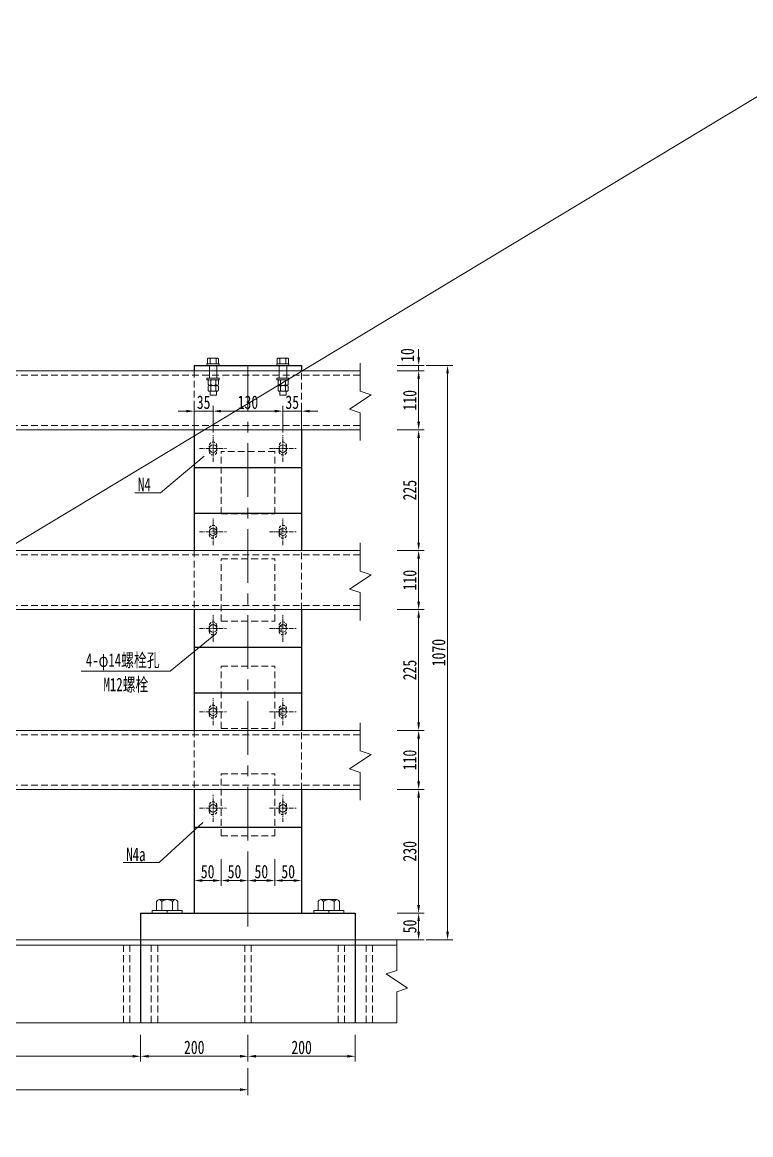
# Model space of a CAD drawing. Extents: x 98573 to 114325, y 0 to 100142.
# Drawn here: x 110987 to 112344, y 72390 to 74462 of the extents above; entities that cross this region are included whole.
import ezdxf

# ---------------------------------------------------------------- set-up
doc = ezdxf.new("R2010")
doc.units = 0
doc.header["$MEASUREMENT"] = 0
for name, pattern in [('CENTERX2', [4, 2.5, -0.5, 0.5, -0.5]), ('DASHED', [0.75, 0.5, -0.25]), ('DASHED2', [0.375, 0.25, -0.125])]:
    doc.linetypes.add(name, pattern=pattern)
doc.layers.get('0').update_dxf_attribs({"lineweight": 13})
doc.layers.get('Defpoints').update_dxf_attribs({"color": 9, "lineweight": 5})
for name, color, linetype, lineweight in [('dashed', 4, 'DASHED2', 5), ('中心线', 2, 'CENTERX2', 15), ('标注', 4, 'Continuous', 13), ('涪江 尺寸标注线', 4, 'Continuous', 13), ('涪江 钢板双线', 1, 'Continuous', 13), ('细线', 4, 'Continuous', 13), ('钢板单线', 6, 'Continuous', 25), ('钢板双线', 1, 'Continuous', 13)]:
    doc.layers.add(name, color=color, linetype=linetype, lineweight=lineweight)
doc.styles.get("Standard").update_dxf_attribs({"font": '仿宋_GB2312.ttf', "width": 0.75})
doc.dimstyles.new('0.1', dxfattribs={"dimscale": 0, "dimtxt": 2.5, "dimasz": 1.5, "dimexe": 1, "dimexo": 1, "dimgap": 0.4, "dimtad": 1, "dimdec": 1, "dimdsep": 46, "dimtxsty": 'Standard', "dimcen": 0.2, "dimclrd": 256, "dimclre": 256, "dimclrt": 256, "dimadec": 3, "dimazin": 2, "dimtfac": 1, "dimtdec": 1, "dimtmove": 2, "dimatfit": 3, "dimfxl": 4, "dimfxlon": 1, "dimtolj": 1, "dimtzin": 0, "dimlwd": -1, "dimlwe": -1, "dimarcsym": 0})

# ---------------------------------------------------------------- blocks, each defined once
blk = doc.blocks.new('m2')
at = {"layer": '钢板双线', "ltscale": 0.2}
for p, q in [((81098.7, 24802.8), (81096, 24802.8)), ((81098.7, 24802.8), (81098.7, 24780.1)), ((81074.4, 24797), (81067.4, 24797)), ((81074.5, 24785), (81067.5, 24785)), ((81122.7, 24798.2), (81098.7, 24798.2)), ((81122.7, 24784.2), (81098.7, 24784.2)), ((81098.7, 24780.1), (81096, 24780.1))]:
    blk.add_line(p, q, dxfattribs=at)
at = {"layer": '钢板双线'}
for p, q in [((81096, 24802.8), (81096, 24780.1)), ((81122.7, 24802.8), (81122.7, 24780.1)), ((81125.5, 24802.8), (81122.7, 24802.8)), ((81125.5, 24802.8), (81125.5, 24780.1)), ((81134.7, 24801.8), (81125.5, 24801.8)), ((81067.5, 24785), (81067.4, 24797)), ((81074.4, 24798), (81074.5, 24784)), ((81076.1, 24800.3), (81083.7, 24800.3)), ((81083.7, 24795.6), (81076.1, 24795.6)), ((81083.7, 24786.3), (81076.1, 24786.3)), ((81076.1, 24781.6), (81083.7, 24781.6)), ((81085.3, 24798), (81085.3, 24784)), ((81085.3, 24798), (81085.3, 24784)), ((81086.9, 24800.3), (81094.4, 24800.3)), ((81094.4, 24795.6), (81086.9, 24795.6)), ((81094.4, 24786.3), (81086.9, 24786.3)), ((81086.9, 24781.6), (81094.5, 24781.6)), ((81096, 24798), (81096.1, 24784)), ((81125.5, 24797.1), (81134.7, 24797.1)), ((81125.5, 24785.8), (81134.7, 24785.8)), ((81134.7, 24781.1), (81125.5, 24781.1)), ((81136.3, 24799.5), (81136.3, 24783.5)), ((81125.5, 24780.1), (81122.7, 24780.1))]:
    blk.add_line(p, q, dxfattribs=at)
for centre, major_axis, ratio, start_param, end_param in [((81121, 24799.5), (-15.4, 0), 0.341432, 2.680671, 3.602514), ((81089.8, 24791), (15.4, 0), 0.682865, 2.680671, 3.602514), ((81089.8, 24784), (15.4, 0), 0.341432, 2.680671, 3.602514), ((81069.9, 24798), (15.4, 0), 0.341432, -0.460921, 0.460921), ((81100.6, 24791), (15.4, 0), 0.682865, 2.680671, 3.602514), ((81100.6, 24784), (15.4, 0), 0.341432, 2.680671, 3.602514), ((81080.7, 24798), (15.4, 0), 0.341432, -0.460921, 0.460921)]:
    blk.add_ellipse(centre, major_axis=major_axis, ratio=ratio, start_param=start_param, end_param=end_param, dxfattribs=at)
at = {"layer": '钢板双线', "extrusion": (0, 0, -1)}
for centre, major_axis, ratio, start_param, end_param in [((81089.8, 24798), (-15.4, 0), 0.341432, -0.460921, 0.460921), ((81069.9, 24791), (-15.4, 0), 0.682865, 2.680671, 3.602514), ((81069.9, 24784), (-15.4, 0), 0.341432, 2.680671, 3.602514), ((81100.6, 24798), (-15.4, 0), 0.341432, -0.460921, 0.460921), ((81080.7, 24791), (-15.4, 0), 0.682865, 2.680671, 3.602514), ((81080.7, 24784), (-15.4, 0), 0.341432, 2.680671, 3.602514), ((81121, 24791.5), (15.4, 0), 0.829193, -0.460921, 0.460921), ((81121, 24783.5), (15.4, 0), 0.341432, -0.460921, 0.460921)]:
    blk.add_ellipse(centre, major_axis=major_axis, ratio=ratio, start_param=start_param, end_param=end_param, dxfattribs=at)
blk = doc.blocks.new('*D1117')
at = {"layer": 'Defpoints', "color": 0, "transparency": 16777216}
for p in [(111307.1, 73737.8), (111307.1, 73513.1), (111342.1, 73513.1)]:
    blk.add_point(p, dxfattribs=at)
at = {"layer": '标注', "transparency": 16777216}
for p, q in [((111307.1, 73697.8), (111307.1, 73747.8)), ((111342.1, 73697.8), (111342.1, 73747.8))]:
    blk.add_line(p, q, dxfattribs=at)
at = {"layer": '标注', "color": 4, "transparency": 16777216}
for p, q in [((111292.1, 73737.8), (111277.1, 73737.8)), ((111342.1, 73737.8), (111307.1, 73737.8)), ((111357.1, 73737.8), (111372.1, 73737.8))]:
    blk.add_line(p, q, dxfattribs=at)
for points in [[(111292.1, 73740.3), (111292.1, 73735.3), (111307.1, 73737.8)], [(111357.1, 73740.3), (111357.1, 73735.3), (111342.1, 73737.8)]]:
    blk.add_solid(points, dxfattribs=at)
at = {"layer": '标注', "transparency": 16777216, "insert": (111324.6, 73754.3), "char_height": 25, "attachment_point": 5}
blk.add_mtext('\\A1;35', dxfattribs=at)
blk = doc.blocks.new('*D900')
at = {"layer": 'Defpoints', "color": 0, "transparency": 16777216}
for p in [(111472.1, 73737.8), (111342.1, 73513.1), (111472.1, 73513.1)]:
    blk.add_point(p, dxfattribs=at)
at = {"layer": '标注', "transparency": 16777216}
for p, q in [((111342.1, 73697.8), (111342.1, 73747.8)), ((111472.1, 73697.8), (111472.1, 73747.8))]:
    blk.add_line(p, q, dxfattribs=at)
at = {"layer": '标注', "color": 4, "transparency": 16777216}
blk.add_line((111357.1, 73737.8), (111457.1, 73737.8), dxfattribs=at)
for points in [[(111357.1, 73740.3), (111357.1, 73735.3), (111342.1, 73737.8)], [(111457.1, 73740.3), (111457.1, 73735.3), (111472.1, 73737.8)]]:
    blk.add_solid(points, dxfattribs=at)
at = {"layer": '标注', "transparency": 16777216, "insert": (111407.1, 73754.3), "char_height": 25, "attachment_point": 5}
blk.add_mtext('\\A1;130', dxfattribs=at)
blk = doc.blocks.new('*D1118')
at = {"layer": 'Defpoints', "color": 0, "transparency": 16777216}
for p in [(111507.1, 73737.8), (111472.1, 73513.1), (111507.1, 73513.1)]:
    blk.add_point(p, dxfattribs=at)
at = {"layer": '标注', "transparency": 16777216}
for p, q in [((111472.1, 73697.8), (111472.1, 73747.8)), ((111507.1, 73697.8), (111507.1, 73747.8))]:
    blk.add_line(p, q, dxfattribs=at)
at = {"layer": '标注', "color": 4, "transparency": 16777216}
for p, q in [((111457.1, 73737.8), (111442.1, 73737.8)), ((111472.1, 73737.8), (111507.1, 73737.8)), ((111522.1, 73737.8), (111537.1, 73737.8))]:
    blk.add_line(p, q, dxfattribs=at)
for points in [[(111457.1, 73740.3), (111457.1, 73735.3), (111472.1, 73737.8)], [(111522.1, 73740.3), (111522.1, 73735.3), (111507.1, 73737.8)]]:
    blk.add_solid(points, dxfattribs=at)
at = {"layer": '标注', "transparency": 16777216, "insert": (111489.6, 73754.3), "char_height": 25, "attachment_point": 5}
blk.add_mtext('\\A1;35', dxfattribs=at)
blk = doc.blocks.new('*D1119')
at = {"layer": 'Defpoints', "color": 0, "transparency": 16777216}
for p in [(111498.2, 73823.1), (111779, 73823.1), (111579.8, 72753.1)]:
    blk.add_point(p, dxfattribs=at)
at = {"layer": '标注', "transparency": 16777216}
for p, q in [((111739, 73823.1), (111789, 73823.1)), ((111739, 72753.1), (111789, 72753.1))]:
    blk.add_line(p, q, dxfattribs=at)
at = {"layer": '标注', "color": 4, "transparency": 16777216}
blk.add_line((111779, 72768.1), (111779, 73808.1), dxfattribs=at)
for points in [[(111776.5, 73808.1), (111781.5, 73808.1), (111779, 73823.1)], [(111776.5, 72768.1), (111781.5, 72768.1), (111779, 72753.1)]]:
    blk.add_solid(points, dxfattribs=at)
at = {"layer": '标注', "transparency": 16777216, "insert": (111762.5, 73288.1), "char_height": 25, "attachment_point": 5, "rotation": 90}
blk.add_mtext('\\A1;1070', dxfattribs=at)
blk = doc.blocks.new('*D1120')
at = {"layer": 'Defpoints', "color": 0, "transparency": 16777216}
for p in [(111357.1, 72946.7), (111407.1, 72946.7), (111407.1, 72863.6)]:
    blk.add_point(p, dxfattribs=at)
at = {"layer": '标注', "transparency": 16777216}
for p, q in [((111357.1, 72903.6), (111357.1, 72853.6)), ((111407.1, 72903.6), (111407.1, 72853.6))]:
    blk.add_line(p, q, dxfattribs=at)
at = {"layer": '标注', "color": 4, "transparency": 16777216}
blk.add_line((111372.1, 72863.6), (111392.1, 72863.6), dxfattribs=at)
for points in [[(111372.1, 72866.1), (111372.1, 72861.1), (111357.1, 72863.6)], [(111392.1, 72866.1), (111392.1, 72861.1), (111407.1, 72863.6)]]:
    blk.add_solid(points, dxfattribs=at)
at = {"layer": '标注', "transparency": 16777216, "insert": (111382.1, 72880.1), "char_height": 25, "attachment_point": 5}
blk.add_mtext('\\A1;50', dxfattribs=at)
blk = doc.blocks.new('*D1121')
at = {"layer": 'Defpoints', "color": 0, "transparency": 16777216}
for p in [(111307.1, 73814.4), (111357.1, 72946.7), (111307.1, 72863.6)]:
    blk.add_point(p, dxfattribs=at)
at = {"layer": '标注', "transparency": 16777216}
for p, q in [((111307.1, 72903.6), (111307.1, 72853.6)), ((111357.1, 72903.6), (111357.1, 72853.6))]:
    blk.add_line(p, q, dxfattribs=at)
at = {"layer": '标注', "color": 4, "transparency": 16777216}
blk.add_line((111342.1, 72863.6), (111322.1, 72863.6), dxfattribs=at)
for points in [[(111322.1, 72866.1), (111322.1, 72861.1), (111307.1, 72863.6)], [(111342.1, 72866.1), (111342.1, 72861.1), (111357.1, 72863.6)]]:
    blk.add_solid(points, dxfattribs=at)
at = {"layer": '标注', "transparency": 16777216, "insert": (111332.1, 72880.1), "char_height": 25, "attachment_point": 5}
blk.add_mtext('\\A1;50', dxfattribs=at)
blk = doc.blocks.new('*D1122')
at = {"layer": 'Defpoints', "color": 0, "transparency": 16777216}
for p in [(111407.1, 72946.7), (111457.1, 72946.7), (111457.1, 72863.6)]:
    blk.add_point(p, dxfattribs=at)
at = {"layer": '标注', "transparency": 16777216}
for p, q in [((111407.1, 72903.6), (111407.1, 72853.6)), ((111457.1, 72903.6), (111457.1, 72853.6))]:
    blk.add_line(p, q, dxfattribs=at)
at = {"layer": '标注', "color": 4, "transparency": 16777216}
blk.add_line((111422.1, 72863.6), (111442.1, 72863.6), dxfattribs=at)
for points in [[(111422.1, 72866.1), (111422.1, 72861.1), (111407.1, 72863.6)], [(111442.1, 72866.1), (111442.1, 72861.1), (111457.1, 72863.6)]]:
    blk.add_solid(points, dxfattribs=at)
at = {"layer": '标注', "transparency": 16777216, "insert": (111432.1, 72880.1), "char_height": 25, "attachment_point": 5}
blk.add_mtext('\\A1;50', dxfattribs=at)
blk = doc.blocks.new('*D1123')
at = {"layer": 'Defpoints', "color": 0, "transparency": 16777216}
for p in [(111457.1, 72946.7), (111507.1, 72946.7), (111507.1, 72863.6)]:
    blk.add_point(p, dxfattribs=at)
at = {"layer": '标注', "transparency": 16777216}
for p, q in [((111457.1, 72903.6), (111457.1, 72853.6)), ((111507.1, 72903.6), (111507.1, 72853.6))]:
    blk.add_line(p, q, dxfattribs=at)
at = {"layer": '标注', "color": 4, "transparency": 16777216}
blk.add_line((111472.1, 72863.6), (111492.1, 72863.6), dxfattribs=at)
for points in [[(111472.1, 72866.1), (111472.1, 72861.1), (111457.1, 72863.6)], [(111492.1, 72866.1), (111492.1, 72861.1), (111507.1, 72863.6)]]:
    blk.add_solid(points, dxfattribs=at)
at = {"layer": '标注', "transparency": 16777216, "insert": (111482.1, 72880.1), "char_height": 25, "attachment_point": 5}
blk.add_mtext('\\A1;50', dxfattribs=at)
blk = doc.blocks.new('ls')
at = {"color": 4}
blk.add_line((0, 0), (0, 5), dxfattribs=at)
at = {"layer": '涪江 钢板双线', "color": 4}
for p, q in [((-20, 21.6), (-20, 5)), ((-15, 25), (15, 25)), ((-10, 5), (-10, 21.6)), ((10, 5), (10, 21.6)), ((20, 21.6), (20, 5)), ((-28, 5), (28, 5)), ((-28, 5), (-28, 0)), ((-28, 0), (28, 0)), ((-18.7, 5), (18.7, 5)), ((-14, 5), (14, 5)), ((28, 5), (28, 0))]:
    blk.add_line(p, q, dxfattribs=at)
blk.add_ellipse((-15, -7.9), major_axis=(0, 32.9), ratio=0.341432, start_param=-0.460921, end_param=0.460921, dxfattribs=at)
at = {"layer": '涪江 钢板双线', "color": 4, "extrusion": (0, 0, -1)}
for centre, ratio in [((0, -7.9), 0.682865), ((15, -7.9), 0.341432)]:
    blk.add_ellipse(centre, major_axis=(0, 32.9), ratio=ratio, start_param=-0.460921, end_param=0.460921, dxfattribs=at)
blk = doc.blocks.new('*D1124')
at = {"layer": 'Defpoints', "color": 0, "transparency": 16777216}
for p in [(111507.1, 73823.1), (111507.1, 73813.1), (111725.1, 73813.1)]:
    blk.add_point(p, dxfattribs=at)
at = {"layer": '标注', "color": 4, "transparency": 16777216}
for p, q in [((111725.1, 73838.1), (111725.1, 73853.1)), ((111725.1, 73823.1), (111725.1, 73813.1)), ((111725.1, 73798.1), (111725.1, 73783.1))]:
    blk.add_line(p, q, dxfattribs=at)
at = {"layer": '标注', "transparency": 16777216}
for p, q in [((111685.1, 73823.1), (111735.1, 73823.1)), ((111685.1, 73813.1), (111735.1, 73813.1))]:
    blk.add_line(p, q, dxfattribs=at)
at = {"layer": '标注', "color": 4, "transparency": 16777216}
for points in [[(111722.6, 73838.1), (111727.6, 73838.1), (111725.1, 73823.1)], [(111722.6, 73798.1), (111727.6, 73798.1), (111725.1, 73813.1)]]:
    blk.add_solid(points, dxfattribs=at)
at = {"layer": '标注', "transparency": 16777216, "insert": (111704.3, 73842.3), "char_height": 25, "attachment_point": 5, "rotation": 90}
blk.add_mtext('\\A1;10', dxfattribs=at)
blk = doc.blocks.new('*D1125')
at = {"layer": 'Defpoints', "color": 0, "transparency": 16777216}
for p in [(111533.4, 73813.1), (111533.4, 73703.1), (111725.1, 73703.1)]:
    blk.add_point(p, dxfattribs=at)
at = {"layer": '标注', "transparency": 16777216}
for p, q in [((111685.1, 73813.1), (111735.1, 73813.1)), ((111685.1, 73703.1), (111735.1, 73703.1))]:
    blk.add_line(p, q, dxfattribs=at)
at = {"layer": '标注', "color": 4, "transparency": 16777216}
blk.add_line((111725.1, 73798.1), (111725.1, 73718.1), dxfattribs=at)
for points in [[(111722.6, 73798.1), (111727.6, 73798.1), (111725.1, 73813.1)], [(111722.6, 73718.1), (111727.6, 73718.1), (111725.1, 73703.1)]]:
    blk.add_solid(points, dxfattribs=at)
at = {"layer": '标注', "transparency": 16777216, "insert": (111708.6, 73758.1), "char_height": 25, "attachment_point": 5, "rotation": 90}
blk.add_mtext('\\A1;110', dxfattribs=at)
blk = doc.blocks.new('*D1126')
at = {"layer": 'Defpoints', "color": 0, "transparency": 16777216}
for p in [(111578.3, 73703.1), (111558.4, 73478.1), (111725.1, 73478.1)]:
    blk.add_point(p, dxfattribs=at)
at = {"layer": '标注', "transparency": 16777216}
for p, q in [((111685.1, 73703.1), (111735.1, 73703.1)), ((111685.1, 73478.1), (111735.1, 73478.1))]:
    blk.add_line(p, q, dxfattribs=at)
at = {"layer": '标注', "color": 4, "transparency": 16777216}
blk.add_line((111725.1, 73688.1), (111725.1, 73493.1), dxfattribs=at)
for points in [[(111722.6, 73688.1), (111727.6, 73688.1), (111725.1, 73703.1)], [(111722.6, 73493.1), (111727.6, 73493.1), (111725.1, 73478.1)]]:
    blk.add_solid(points, dxfattribs=at)
at = {"layer": '标注', "transparency": 16777216, "insert": (111708.6, 73590.6), "char_height": 25, "attachment_point": 5, "rotation": 90}
blk.add_mtext('\\A1;225', dxfattribs=at)
blk = doc.blocks.new('*D1127')
at = {"layer": 'Defpoints', "color": 0, "transparency": 16777216}
for p in [(111558.4, 73478.1), (111558.4, 73368.1), (111725.1, 73368.1)]:
    blk.add_point(p, dxfattribs=at)
at = {"layer": '标注', "transparency": 16777216}
for p, q in [((111685.1, 73478.1), (111735.1, 73478.1)), ((111685.1, 73368.1), (111735.1, 73368.1))]:
    blk.add_line(p, q, dxfattribs=at)
at = {"layer": '标注', "color": 4, "transparency": 16777216}
blk.add_line((111725.1, 73463.1), (111725.1, 73383.1), dxfattribs=at)
for points in [[(111722.6, 73463.1), (111727.6, 73463.1), (111725.1, 73478.1)], [(111722.6, 73383.1), (111727.6, 73383.1), (111725.1, 73368.1)]]:
    blk.add_solid(points, dxfattribs=at)
at = {"layer": '标注', "transparency": 16777216, "insert": (111708.6, 73423.1), "char_height": 25, "attachment_point": 5, "rotation": 90}
blk.add_mtext('\\A1;110', dxfattribs=at)
blk = doc.blocks.new('*D1128')
at = {"layer": 'Defpoints', "color": 0, "transparency": 16777216}
for p in [(111576.5, 73368.1), (111576.5, 73143.1), (111725.1, 73143.1)]:
    blk.add_point(p, dxfattribs=at)
at = {"layer": '标注', "transparency": 16777216}
for p, q in [((111685.1, 73368.1), (111735.1, 73368.1)), ((111685.1, 73143.1), (111735.1, 73143.1))]:
    blk.add_line(p, q, dxfattribs=at)
at = {"layer": '标注', "color": 4, "transparency": 16777216}
blk.add_line((111725.1, 73353.1), (111725.1, 73158.1), dxfattribs=at)
for points in [[(111722.6, 73353.1), (111727.6, 73353.1), (111725.1, 73368.1)], [(111722.6, 73158.1), (111727.6, 73158.1), (111725.1, 73143.1)]]:
    blk.add_solid(points, dxfattribs=at)
at = {"layer": '标注', "transparency": 16777216, "insert": (111708.6, 73255.6), "char_height": 25, "attachment_point": 5, "rotation": 90}
blk.add_mtext('\\A1;225', dxfattribs=at)
blk = doc.blocks.new('*D901')
at = {"layer": 'Defpoints', "color": 0, "transparency": 16777216}
for p in [(111576.5, 73143.1), (111576.5, 73033.1), (111725.1, 73033.1)]:
    blk.add_point(p, dxfattribs=at)
at = {"layer": '标注', "transparency": 16777216}
for p, q in [((111685.1, 73143.1), (111735.1, 73143.1)), ((111685.1, 73033.1), (111735.1, 73033.1))]:
    blk.add_line(p, q, dxfattribs=at)
at = {"layer": '标注', "color": 4, "transparency": 16777216}
blk.add_line((111725.1, 73128.1), (111725.1, 73048.1), dxfattribs=at)
for points in [[(111722.6, 73128.1), (111727.6, 73128.1), (111725.1, 73143.1)], [(111722.6, 73048.1), (111727.6, 73048.1), (111725.1, 73033.1)]]:
    blk.add_solid(points, dxfattribs=at)
at = {"layer": '标注', "transparency": 16777216, "insert": (111708.6, 73088.1), "char_height": 25, "attachment_point": 5, "rotation": 90}
blk.add_mtext('\\A1;110', dxfattribs=at)
blk = doc.blocks.new('*D1129')
at = {"layer": 'Defpoints', "color": 0, "transparency": 16777216}
for p in [(111576.5, 73033.1), (111507.1, 72803.1), (111725.1, 72803.1)]:
    blk.add_point(p, dxfattribs=at)
at = {"layer": '标注', "transparency": 16777216}
for p, q in [((111685.1, 73033.1), (111735.1, 73033.1)), ((111685.1, 72803.1), (111735.1, 72803.1))]:
    blk.add_line(p, q, dxfattribs=at)
at = {"layer": '标注', "color": 4, "transparency": 16777216}
blk.add_line((111725.1, 73018.1), (111725.1, 72818.1), dxfattribs=at)
for points in [[(111722.6, 73018.1), (111727.6, 73018.1), (111725.1, 73033.1)], [(111722.6, 72818.1), (111727.6, 72818.1), (111725.1, 72803.1)]]:
    blk.add_solid(points, dxfattribs=at)
at = {"layer": '标注', "transparency": 16777216, "insert": (111708.6, 72918.1), "char_height": 25, "attachment_point": 5, "rotation": 90}
blk.add_mtext('\\A1;230', dxfattribs=at)
blk = doc.blocks.new('*D1130')
at = {"layer": 'Defpoints', "color": 0, "transparency": 16777216}
for p in [(111607.1, 72803.1), (111607.1, 72753.1), (111725.1, 72753.1)]:
    blk.add_point(p, dxfattribs=at)
at = {"layer": '标注', "transparency": 16777216}
for p, q in [((111685.1, 72803.1), (111735.1, 72803.1)), ((111685.1, 72753.1), (111735.1, 72753.1))]:
    blk.add_line(p, q, dxfattribs=at)
at = {"layer": '标注', "color": 4, "transparency": 16777216}
blk.add_line((111725.1, 72788.1), (111725.1, 72768.1), dxfattribs=at)
for points in [[(111722.6, 72788.1), (111727.6, 72788.1), (111725.1, 72803.1)], [(111722.6, 72768.1), (111727.6, 72768.1), (111725.1, 72753.1)]]:
    blk.add_solid(points, dxfattribs=at)
at = {"layer": '标注', "transparency": 16777216, "insert": (111708.6, 72778.1), "char_height": 25, "attachment_point": 5, "rotation": 90}
blk.add_mtext('\\A1;50', dxfattribs=at)
blk = doc.blocks.new('*D1136')
at = {"layer": 'Defpoints', "color": 0, "transparency": 16777216}
for p in [(111407.1, 72778), (110068.7, 72766.1), (111407.1, 72474.1)]:
    blk.add_point(p, dxfattribs=at)
at = {"layer": '标注', "transparency": 16777216}
for p, q in [((110068.7, 72514.1), (110068.7, 72464.1)), ((111407.1, 72514.1), (111407.1, 72464.1))]:
    blk.add_line(p, q, dxfattribs=at)
at = {"layer": '标注', "color": 4, "transparency": 16777216}
blk.add_line((110083.7, 72474.1), (111392.1, 72474.1), dxfattribs=at)
for points in [[(110083.7, 72476.6), (110083.7, 72471.6), (110068.7, 72474.1)], [(111392.1, 72476.6), (111392.1, 72471.6), (111407.1, 72474.1)]]:
    blk.add_solid(points, dxfattribs=at)
at = {"layer": '标注', "transparency": 16777216, "insert": (110737.9, 72490.6), "char_height": 25, "attachment_point": 5}
blk.add_mtext('\\A1;1500', dxfattribs=at)
blk = doc.blocks.new('*D1137')
at = {"layer": 'Defpoints', "color": 0, "transparency": 16777216}
for p in [(110268.7, 72803.1), (111207.1, 72803.1), (111207.1, 72536.3)]:
    blk.add_point(p, dxfattribs=at)
at = {"layer": '标注', "transparency": 16777216}
for p, q in [((110268.7, 72576.3), (110268.7, 72526.3)), ((111207.1, 72576.3), (111207.1, 72526.3))]:
    blk.add_line(p, q, dxfattribs=at)
at = {"layer": '标注', "color": 4, "transparency": 16777216}
blk.add_line((110283.7, 72536.3), (111192.1, 72536.3), dxfattribs=at)
for points in [[(110283.7, 72538.8), (110283.7, 72533.8), (110268.7, 72536.3)], [(111192.1, 72538.8), (111192.1, 72533.8), (111207.1, 72536.3)]]:
    blk.add_solid(points, dxfattribs=at)
at = {"layer": '标注', "transparency": 16777216, "insert": (110737.9, 72552.8), "char_height": 25, "attachment_point": 5}
blk.add_mtext('\\A1;1100', dxfattribs=at)
blk = doc.blocks.new('*D1138')
at = {"layer": 'Defpoints', "color": 0, "transparency": 16777216}
for p in [(111207.1, 72803.1), (111407.1, 72803.1), (111407.1, 72536.3)]:
    blk.add_point(p, dxfattribs=at)
at = {"layer": '标注', "transparency": 16777216}
for p, q in [((111207.1, 72576.3), (111207.1, 72526.3)), ((111407.1, 72576.3), (111407.1, 72526.3))]:
    blk.add_line(p, q, dxfattribs=at)
at = {"layer": '标注', "color": 4, "transparency": 16777216}
blk.add_line((111222.1, 72536.3), (111392.1, 72536.3), dxfattribs=at)
for points in [[(111222.1, 72538.8), (111222.1, 72533.8), (111207.1, 72536.3)], [(111392.1, 72538.8), (111392.1, 72533.8), (111407.1, 72536.3)]]:
    blk.add_solid(points, dxfattribs=at)
at = {"layer": '标注', "transparency": 16777216, "insert": (111307.1, 72552.8), "char_height": 25, "attachment_point": 5}
blk.add_mtext('\\A1;200', dxfattribs=at)
blk = doc.blocks.new('*D1139')
at = {"layer": 'Defpoints', "color": 0, "transparency": 16777216}
for p in [(111407.1, 72778), (111607.1, 72778.1), (111607.1, 72536.3)]:
    blk.add_point(p, dxfattribs=at)
at = {"layer": '标注', "transparency": 16777216}
for p, q in [((111407.1, 72576.3), (111407.1, 72526.3)), ((111607.1, 72576.3), (111607.1, 72526.3))]:
    blk.add_line(p, q, dxfattribs=at)
at = {"layer": '标注', "color": 4, "transparency": 16777216}
blk.add_line((111422.1, 72536.3), (111592.1, 72536.3), dxfattribs=at)
for points in [[(111422.1, 72538.8), (111422.1, 72533.8), (111407.1, 72536.3)], [(111592.1, 72538.8), (111592.1, 72533.8), (111607.1, 72536.3)]]:
    blk.add_solid(points, dxfattribs=at)
at = {"layer": '标注', "transparency": 16777216, "insert": (111507.1, 72552.8), "char_height": 25, "attachment_point": 5}
blk.add_mtext('\\A1;200', dxfattribs=at)

msp = doc.modelspace()

# ---------------------------------------------------------------- linework, layer by layer
at = {"color": 1}
for p, q in [((109781.53511, 72753.08226), (111684.31334, 72753.08226)), ((109781.53511, 72743.08226), (111684.31334, 72743.08226)), ((109781.53511, 72598.72413), (111684.31334, 72598.72413))]:
    msp.add_line(p, q, dxfattribs=at)
for centre in [(111342.14704, 73668.08226), (111472.14704, 73668.08226), (111342.14704, 73513.08226), (111472.14704, 73513.08226), (111342.14704, 73333.08226), (111472.14704, 73333.08226), (111342.14704, 73178.08226), (111472.14704, 73178.08226), (111342.14704, 72998.08226), (111472.14704, 72998.08226)]:
    msp.add_circle(centre, 7)
at = {"layer": 'dashed', "ltscale": 50}
for p, q in [((109859.43032, 73805.08226), (111616.41814, 73805.08226)), ((111307.14704, 73813.08226), (111307.14704, 73703.08226)), ((111507.14704, 73703.08226), (111507.14704, 73813.08226)), ((109859.43032, 73711.08226), (111616.41814, 73711.08226)), ((111357.14704, 73546.7262), (111357.14704, 73662.55224)), ((111457.14704, 73662.55224), (111357.14704, 73662.55224)), ((111457.14704, 73546.7262), (111457.14704, 73662.55224)), ((111357.14704, 73546.7262), (111457.14704, 73546.7262)), ((111307.14704, 73478.08226), (111307.14704, 73368.08226)), ((111507.14704, 73368.08226), (111507.14704, 73478.08226)), ((109859.43032, 73470.08226), (111616.41814, 73470.08226)), ((111357.14704, 73346.7262), (111357.14704, 73462.55224)), ((111357.14704, 73462.55224), (111457.14704, 73462.55224)), ((111457.14704, 73346.7262), (111457.14704, 73462.55224)), ((109859.43032, 73376.08226), (111616.41814, 73376.08226)), ((111357.14704, 73346.7262), (111457.14704, 73346.7262)), ((111357.14704, 73146.7262), (111357.14704, 73262.55224)), ((111357.14704, 73262.55224), (111457.14704, 73262.55224)), ((111457.14704, 73146.7262), (111457.14704, 73262.55224)), ((111307.14704, 73143.08226), (111307.14704, 73033.08226)), ((111357.14704, 73146.7262), (111457.14704, 73146.7262)), ((111507.14704, 73033.08226), (111507.14704, 73143.08226)), ((109859.43032, 73135.08226), (111616.41814, 73135.08226)), ((111357.14704, 72946.7262), (111357.14704, 73062.55224)), ((111357.14704, 73062.55224), (111457.14704, 73062.55224)), ((111457.14704, 72946.7262), (111457.14704, 73062.55224)), ((109859.43032, 73041.08226), (111616.41814, 73041.08226)), ((111357.14704, 72946.7262), (111457.14704, 72946.7262))]:
    msp.add_line(p, q, dxfattribs=at)
at = {"layer": 'dashed', "ltscale": 20}
for p, q in [((111335.14704, 73663.08226), (111335.14704, 73673.08226)), ((111349.14704, 73663.19682), (111349.14704, 73673.19682)), ((111465.14704, 73663.08226), (111465.14704, 73673.08226)), ((111479.14704, 73663.19682), (111479.14704, 73673.19682)), ((111345.14704, 73508.08226), (111345.14704, 73518.08226)), ((111349.14704, 73508.19682), (111349.14704, 73518.19682)), ((111465.14704, 73508.08226), (111465.14704, 73518.08226)), ((111469.14704, 73508.19682), (111469.14704, 73518.19682)), ((111335.14704, 73328.08226), (111335.14704, 73338.08226)), ((111349.14704, 73328.19682), (111349.14704, 73338.19682)), ((111465.14704, 73328.08226), (111465.14704, 73338.08226)), ((111469.14704, 73328.19682), (111469.14704, 73338.19682)), ((111335.14704, 73173.08226), (111335.14704, 73183.08226)), ((111349.14704, 73173.19682), (111349.14704, 73183.19682)), ((111465.14704, 73173.08226), (111465.14704, 73183.08226)), ((111469.14704, 73173.19682), (111469.14704, 73183.19682)), ((111335.14704, 72993.08226), (111335.14704, 73003.08226)), ((111349.14704, 72993.19682), (111349.14704, 73003.19682)), ((111465.14704, 72993.08226), (111465.14704, 73003.08226)), ((111479.14704, 72993.19682), (111479.14704, 73003.19682))]:
    msp.add_line(p, q, dxfattribs=at)
at = {"layer": 'dashed', "linetype": 'DASHED2', "ltscale": 50}
for p, q in [((111175.14704, 72743.08226), (111175.14704, 72598.72413)), ((111187.14704, 72743.08226), (111187.14704, 72598.72413)), ((111227.14704, 72743.08226), (111227.14704, 72598.72413)), ((111239.14704, 72743.08226), (111239.14704, 72598.72413)), ((111401.14704, 72743.08226), (111401.14704, 72598.72413)), ((111413.14704, 72743.08226), (111413.14704, 72598.72413)), ((111575.14704, 72743.08226), (111575.14704, 72598.72413)), ((111587.14704, 72743.08226), (111587.14704, 72598.72413)), ((111627.14704, 72743.08226), (111627.14704, 72598.72413)), ((111639.14704, 72743.08226), (111639.14704, 72598.72413))]:
    msp.add_line(p, q, dxfattribs=at)
at = {"layer": 'dashed', "ltscale": 20}
for centre, start, end in [((111342.14704, 73673.08226), 0, 180), ((111472.14704, 73673.08226), 0, 180), ((111342.14704, 73663.08226), 180, 0), ((111472.14704, 73663.08226), 180, 0), ((111342.14704, 73518.08226), 0, 180), ((111472.14704, 73518.08226), 0, 180), ((111342.14704, 73508.08226), 180, 0), ((111472.14704, 73508.08226), 180, 0), ((111342.14704, 73338.08226), 0, 180), ((111342.14704, 73328.08226), 180, 0), ((111472.14704, 73338.08226), 0, 180), ((111472.14704, 73328.08226), 180, 0), ((111342.14704, 73183.08226), 0, 180), ((111472.14704, 73183.08226), 0, 180), ((111342.14704, 73173.08226), 180, 0), ((111472.14704, 73173.08226), 180, 0), ((111342.14704, 73003.08226), 0, 180), ((111472.14704, 73003.08226), 0, 180), ((111342.14704, 72993.08226), 180, 0), ((111472.14704, 72993.08226), 180, 0)]:
    msp.add_arc(centre, 7, start, end, dxfattribs=at)
at = {"layer": '中心线', "ltscale": 40}
msp.add_line((111407.14704, 72777.97413), (111407.14704, 73823.08226), dxfattribs=at)
at = {"layer": '中心线', "ltscale": 3}
for p, q in [((111342.14704, 73643.12876), (111342.14704, 73693.03576)), ((111472.14704, 73643.12876), (111472.14704, 73693.03576)), ((111317.04134, 73668.08226), (111367.25274, 73668.08226)), ((111447.04134, 73668.08226), (111497.25274, 73668.08226)), ((111342.14704, 73488.12876), (111342.14704, 73538.03576)), ((111472.14704, 73488.12876), (111472.14704, 73538.03576)), ((111317.04134, 73513.08226), (111367.25274, 73513.08226)), ((111447.04134, 73513.08226), (111497.25274, 73513.08226)), ((111342.14704, 73308.12876), (111342.14704, 73358.03576)), ((111472.14704, 73308.12876), (111472.14704, 73358.03576)), ((111317.04134, 73333.08226), (111367.25274, 73333.08226)), ((111447.04134, 73333.08226), (111497.25274, 73333.08226)), ((111342.14704, 73153.12876), (111342.14704, 73203.03576)), ((111472.14704, 73153.12876), (111472.14704, 73203.03576)), ((111317.04134, 73178.08226), (111367.25274, 73178.08226)), ((111447.04134, 73178.08226), (111497.25274, 73178.08226)), ((111342.14704, 72973.12876), (111342.14704, 73023.03576)), ((111472.14704, 72973.12876), (111472.14704, 73023.03576)), ((111317.04134, 72998.08226), (111367.25274, 72998.08226)), ((111447.04134, 72998.08226), (111497.25274, 72998.08226))]:
    msp.add_line(p, q, dxfattribs=at)
at = {"layer": '标注'}
msp.add_line((114324.69552, 75510.62779), (98573.01049, 66015.59917), dxfattribs=at)
at = {"layer": '涪江 尺寸标注线'}
for points in [[(111616.41814, 73683.15351), (111616.41814, 73734.86995), (111596.41772, 73741.53663), (111636.41856, 73768.20329), (111616.41814, 73774.86995), (111616.41814, 73827.32014)], [(111616.41814, 73348.15351), (111616.41814, 73399.86995), (111596.41772, 73406.53663), (111636.41856, 73433.20329), (111616.41814, 73439.86995), (111616.41814, 73492.32014)], [(111616.41814, 73013.15351), (111616.41814, 73064.86995), (111596.41772, 73071.53663), (111636.41856, 73098.20329), (111616.41814, 73104.86995), (111616.41814, 73157.32014)], [(111684.31334, 72598.72413), (111684.31334, 72656.24375), (111704.31375, 72662.91043), (111664.31292, 72689.57709), (111684.31334, 72696.24375), (111684.31334, 72753.08226)]]:
    msp.add_lwpolyline(points, dxfattribs=at)
at = {"layer": '细线', "ltscale": 100}
for p, q in [((111244.42249, 73585.87222), (111325.62956, 73654.06253)), ((111241.86988, 72896.90323), (111323.07695, 72971.72596))]:
    msp.add_line(p, q, dxfattribs=at)
at = {"layer": '细线', "ltscale": 100, "extrusion": (0, 0, -1)}
for p, q in [((111196.50873, 73585.87222), (111244.42249, 73585.87222)), ((111174.69941, 72896.90323), (111241.86988, 72896.90323))]:
    msp.add_line(p, q, dxfattribs=at)
at = {"layer": '细线'}
for p, q in [((111347.10155, 73323.23015), (111262.19318, 73253.48406)), ((111262.19318, 73253.48406), (111096.20475, 73253.48406))]:
    msp.add_line(p, q, dxfattribs=at)
at = {"layer": '钢板单线', "color": 1}
for p, q in [((111307.14704, 73823.08226), (111507.14704, 73823.08226)), ((111307.14704, 73823.08226), (111307.14704, 73813.08226)), ((111507.14704, 73823.08226), (111507.14704, 73813.08226)), ((111307.14704, 73703.08226), (111307.14704, 73478.08226)), ((111507.14704, 73703.08226), (111507.14704, 73478.08226)), ((111307.14704, 73633.08226), (111507.14704, 73633.08226)), ((111307.14704, 73548.08226), (111507.14704, 73548.08226)), ((111307.14704, 73368.08226), (111307.14704, 73143.08226)), ((111507.14704, 73368.08226), (111507.14704, 73143.08226)), ((111307.14704, 73298.08226), (111507.14704, 73298.08226)), ((111307.14704, 73213.08226), (111507.14704, 73213.08226)), ((111307.14704, 73033.08226), (111307.14704, 72803.08226)), ((111507.14704, 73033.08226), (111507.14704, 72803.08226)), ((111307.14704, 72963.08226), (111507.14704, 72963.08226)), ((111207.14704, 72803.08226), (111607.14704, 72803.08226)), ((111207.14704, 72803.08226), (111207.14704, 72753.08226)), ((111607.14704, 72803.08226), (111607.14704, 72753.08226))]:
    msp.add_line(p, q, dxfattribs=at)
at = {"layer": '钢板单线'}
for p, q in [((111207.14704, 72753.08226), (111207.14704, 72598.72413)), ((111607.14704, 72753.08226), (111607.14704, 72598.72413))]:
    msp.add_line(p, q, dxfattribs=at)
at = {"layer": '钢板双线'}
for p, q in [((109859.43032, 73813.08226), (111616.41814, 73813.08226)), ((109859.43032, 73703.08226), (111616.41814, 73703.08226)), ((109859.43032, 73478.08226), (111616.41814, 73478.08226)), ((109859.43032, 73368.08226), (111616.41814, 73368.08226)), ((109859.43032, 73143.08226), (111616.41814, 73143.08226)), ((109859.43032, 73033.08226), (111616.41814, 73033.08226))]:
    msp.add_line(p, q, dxfattribs=at)

# ---------------------------------------------------------------- block references
at = {"color": 3, "xscale": -1}
msp.add_blockref('ls', (111256.63913, 72803.08226), dxfattribs=at)
at = {"color": 3}
msp.add_blockref('ls', (111557.65496, 72803.08226), dxfattribs=at)
at = {"layer": '标注', "linetype": 'DASHED', "rotation": 90}
for p in [(136133.60823, -7299.66643), (136263.60823, -7299.66643)]:
    msp.add_blockref('m2', p, dxfattribs=at)

# ---------------------------------------------------------------- texts
at = {"layer": '标注', "width": 0.7}
for s, p in [('N4', (111202.33877, 73588.67101)), ('4-φ14螺栓孔', (111105.23042, 73261.63122)), ('M12螺栓', (111138.06603, 73216.21404)), ('N4a', (111180.52945, 72899.70203))]:
    msp.add_text(s, height=25, dxfattribs=at).set_placement(p)

# ---------------------------------------------------------------- dimensions: what is measured, and where the dimension line sits
at = {"layer": '标注'}
dim = msp.add_linear_dim(base=(111725.05074, 73813.08226), p1=(111507.14704, 73823.08226), p2=(111507.14704, 73813.08226), angle=90, dimstyle='0.1', override={"dimscale": 10, "dimclrd": 4}, dxfattribs=at)
dim.commit()
dim.dimension.update_dxf_attribs({"geometry": '*D1124', "text_midpoint": (111704.31698, 73842.33407), "dimtype": 160})
for base, p1, p2, picture, middle in [((111307.14704, 72863.58453), (111357.14704, 72946.7262), (111307.14704, 73814.41414), '*D1121', (111332.14704, 72880.08453)), ((111307.14704, 73737.84147), (111342.14704, 73513.08226), (111307.14704, 73513.08226), '*D1117', (111324.64704, 73754.34147)), ((111472.14704, 73737.84147), (111342.14704, 73513.08226), (111472.14704, 73513.08226), '*D900', (111407.14704, 73754.34147)), ((111507.14704, 73737.84147), (111472.14704, 73513.08226), (111507.14704, 73513.08226), '*D1118', (111489.64704, 73754.34147)), ((111407.14704, 72863.58453), (111357.14704, 72946.7262), (111407.14704, 72946.7262), '*D1120', (111382.14704, 72880.08453)), ((111457.14704, 72863.58453), (111407.14704, 72946.7262), (111457.14704, 72946.7262), '*D1122', (111432.14704, 72880.08453)), ((111507.14704, 72863.58453), (111457.14704, 72946.7262), (111507.14704, 72946.7262), '*D1123', (111482.14704, 72880.08453)), ((111407.14704, 72536.30734), (111207.14704, 72803.08226), (111407.14704, 72803.08226), '*D1138', (111307.14704, 72552.80734)), ((111607.14704, 72536.30734), (111407.14704, 72777.97413), (111607.14704, 72778.08226), '*D1139', (111507.14704, 72552.80734))]:
    dim = msp.add_linear_dim(base=base, p1=p1, p2=p2, dimstyle='0.1', override={"dimscale": 10, "dimclrd": 4}, dxfattribs=at)
    dim.commit()
    dim.dimension.update_dxf_attribs({"geometry": picture, "text_midpoint": middle})
for base, p1, p2, picture, middle in [((111778.98658, 73823.08226), (111579.78811, 72753.08226), (111498.19558, 73823.08226), '*D1119', (111762.48658, 73288.08226)), ((111725.05074, 73703.08226), (111533.36951, 73813.08226), (111533.36951, 73703.08226), '*D1125', (111708.55074, 73758.08226)), ((111725.05074, 73478.08226), (111578.25361, 73703.08226), (111558.35119, 73478.08226), '*D1126', (111708.55074, 73590.58226)), ((111725.05074, 73368.08226), (111558.35119, 73478.08226), (111558.35119, 73368.08226), '*D1127', (111708.55074, 73423.08226)), ((111725.05074, 73143.08226), (111576.5353, 73368.08226), (111576.5353, 73143.08226), '*D1128', (111708.55074, 73255.58226)), ((111725.05074, 73033.08226), (111576.5353, 73143.08226), (111576.5353, 73033.08226), '*D901', (111708.55074, 73088.08226)), ((111725.05074, 72803.08226), (111576.5353, 73033.08226), (111507.14704, 72803.08226), '*D1129', (111708.55074, 72918.08226)), ((111725.05074, 72753.08226), (111607.14704, 72803.08226), (111607.14704, 72753.08226), '*D1130', (111708.55074, 72778.08226))]:
    dim = msp.add_linear_dim(base=base, p1=p1, p2=p2, angle=90, dimstyle='0.1', override={"dimscale": 10, "dimclrd": 4}, dxfattribs=at)
    dim.commit()
    dim.dimension.update_dxf_attribs({"geometry": picture, "text_midpoint": middle})
for base, p1, p2, text, picture, middle in [((111207.14704, 72536.30734), (110268.70141, 72803.08226), (111207.14704, 72803.08226), '1100', '*D1137', (110737.92423, 72552.80734)), ((111407.14704, 72474.05436), (110068.70141, 72766.05152), (111407.14704, 72777.97413), '1500', '*D1136', (110737.92423, 72490.55436))]:
    dim = msp.add_linear_dim(base=base, p1=p1, p2=p2, text=text, dimstyle='0.1', override={"dimscale": 10, "dimclrd": 4}, dxfattribs=at)
    dim.commit()
    dim.dimension.update_dxf_attribs({"geometry": picture, "text_midpoint": middle})

doc.saveas('drawing.dxf')
